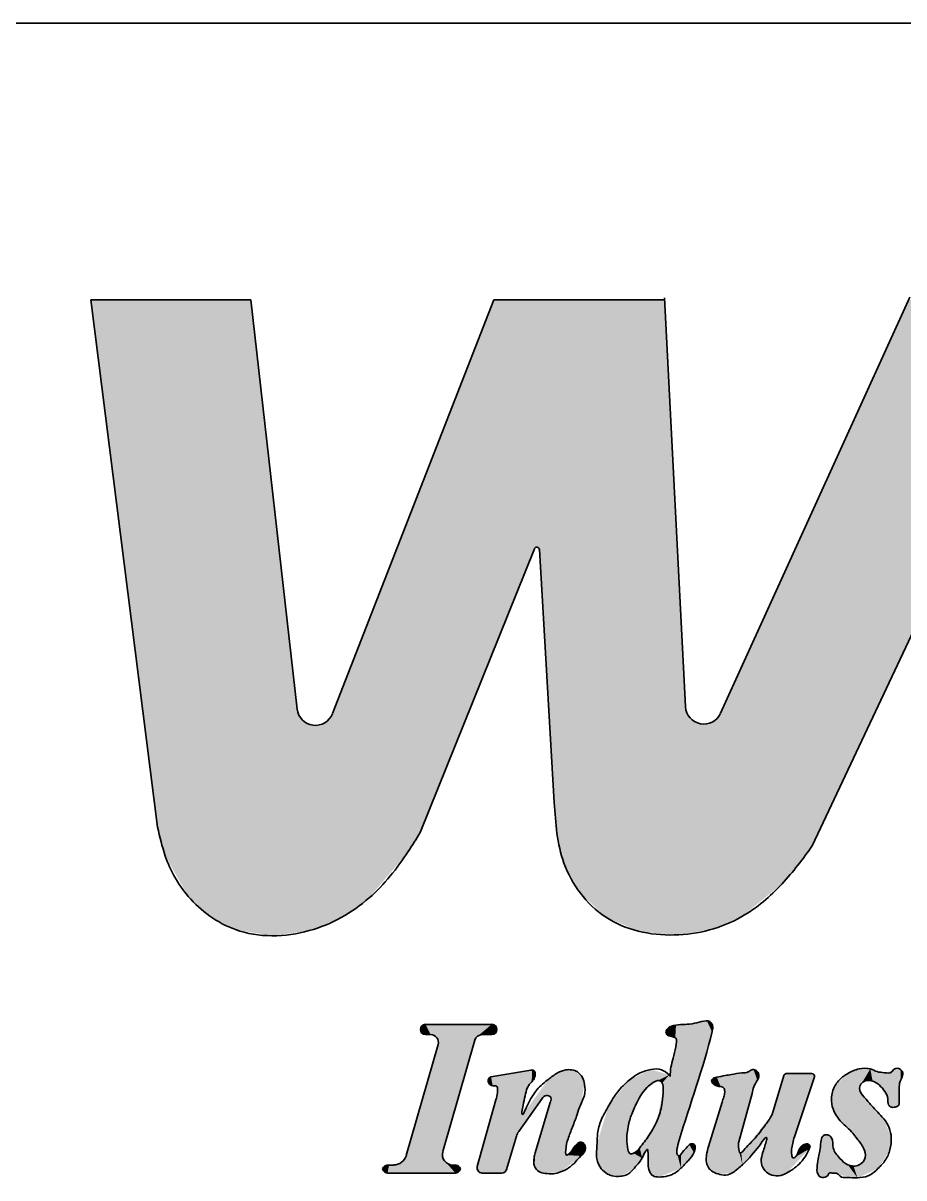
# Model space of a CAD drawing. Extents: x 23 to 587, y 4 to 413.
# Drawn here: x 466.72 to 474.89, y 39.53 to 50.24 of the extents above; entities that cross this region are included whole.
import ezdxf

# ---------------------------------------------------------------- set-up
doc = ezdxf.new("R2010")
doc.units = 0
doc.layers.get('0').update_dxf_attribs({"lineweight": 13})
doc.layers.add('6', color=7, linetype='Continuous', lineweight=13)

# ---------------------------------------------------------------- blocks, each defined once
blk = doc.blocks.new('BLOCK627')
at = {"color": 7, "lineweight": 5}
for points in [[(468.835, 47.671), (467.971, 42.786), (467.352, 47.671)], [(468.835, 47.671), (468.255, 42.144), (467.971, 42.786), (468.042, 42.516)], [(468.835, 47.671), (468.692, 41.835), (468.255, 42.144), (468.454, 41.961)], [(468.835, 47.671), (469.265, 43.879), (468.692, 41.835), (469.031, 41.778)], [(471.086, 47.671), (469.932, 42.129), (469.592, 43.837), (469.672, 41.946)], [(471.086, 47.671), (470.404, 42.734), (469.932, 42.129), (470.294, 42.56)], [(471.086, 47.671), (471.465, 45.368), (470.404, 42.734), (471.463, 45.364)], [(472.669, 47.671), (471.467, 45.371), (471.086, 47.671), (471.465, 45.368)], [(472.669, 47.671), (471.474, 45.376), (471.467, 45.371), (471.47, 45.374)], [(472.669, 47.671), (471.481, 45.379), (471.474, 45.376), (471.477, 45.378)], [(472.669, 47.671), (471.489, 45.379), (471.481, 45.379), (471.485, 45.38)], [(472.669, 47.671), (471.497, 45.377), (471.489, 45.379), (471.493, 45.378)], [(472.669, 47.671), (471.503, 45.372), (471.497, 45.377), (471.5, 45.374)], [(472.669, 47.671), (471.508, 45.365), (471.503, 45.372), (471.506, 45.368)], [(472.669, 47.671), (471.51, 45.357), (471.508, 45.365), (471.509, 45.361)], [(472.669, 47.671), (471.688, 42.634), (471.51, 45.357), (471.648, 43.012)], [(472.669, 47.671), (471.89, 42.172), (471.688, 42.634), (471.738, 42.451)], [(472.669, 47.671), (472.425, 41.821), (471.89, 42.172), (472.121, 41.953)], [(472.669, 47.671), (472.864, 43.902), (472.425, 41.821), (472.759, 41.785)], [(474.932, 47.671), (473.76, 42.261), (473.188, 43.84), (473.386, 41.956)], [(474.932, 47.671), (476.421, 47.671), (473.76, 42.261), (474.039, 42.612)], [(473.085, 41.832), (472.759, 41.785), (472.868, 43.874), (472.864, 43.902)], [(469.376, 41.825), (469.031, 41.778), (469.27, 43.852), (469.265, 43.879)], [(469.376, 41.825), (469.27, 43.852), (469.294, 43.801), (469.28, 43.825)], [(469.376, 41.825), (469.294, 43.801), (469.334, 43.761), (469.312, 43.779)], [(469.672, 41.946), (469.52, 43.752), (469.563, 43.788), (469.543, 43.769)], [(469.672, 41.946), (469.563, 43.788), (469.592, 43.837), (469.579, 43.811)], [(473.085, 41.832), (472.868, 43.874), (472.889, 43.822), (472.877, 43.847)], [(473.085, 41.832), (472.889, 43.822), (472.926, 43.779), (472.906, 43.799)], [(473.085, 41.832), (472.926, 43.779), (472.975, 43.751), (472.949, 43.763)], [(473.386, 41.956), (473.112, 43.76), (473.157, 43.793), (473.136, 43.775)], [(473.386, 41.956), (473.157, 43.793), (473.188, 43.84), (473.175, 43.815)], [(469.376, 41.825), (469.334, 43.761), (469.384, 43.736), (469.358, 43.746)], [(469.672, 41.946), (469.376, 41.825), (469.412, 43.73), (469.384, 43.736)], [(469.672, 41.946), (469.412, 43.73), (469.468, 43.732), (469.44, 43.729)], [(469.672, 41.946), (469.468, 43.732), (469.52, 43.752), (469.495, 43.74)], [(473.085, 41.832), (472.975, 43.751), (473.03, 43.741), (473.002, 43.744)], [(473.085, 41.832), (473.03, 43.741), (473.086, 43.749), (473.058, 43.742)], [(473.386, 41.956), (473.085, 41.832), (473.112, 43.76), (473.086, 43.749)]]:
    blk.add_solid(points, dxfattribs=at)
blk = doc.blocks.new('BLOCK635')
at = {"color": 7, "lineweight": 5}
for points in [[(472.696, 40.915), (472.684, 40.897), (472.697, 40.858), (472.684, 40.876)], [(472.696, 40.915), (472.697, 40.858), (472.72, 40.933)], [(472.697, 40.858), (472.714, 40.849), (472.72, 40.933), (472.753, 40.839)], [(472.72, 40.933), (472.753, 40.839), (472.776, 40.95), (472.769, 40.832)], [(472.776, 40.95), (472.769, 40.832), (472.782, 40.813)], [(472.949, 40.967), (472.776, 40.95), (472.782, 40.802), (472.782, 40.813)], [(472.949, 40.967), (472.782, 40.802), (472.806, 39.883), (472.785, 39.796)], [(472.949, 40.967), (472.806, 39.883), (473.025, 40.986), (472.964, 40.382)], [(473.11, 40.889), (473.061, 40.99), (472.964, 40.382), (473.025, 40.986)], [(473.11, 40.889), (473.101, 40.972), (473.061, 40.99), (473.09, 40.982)], [(473.11, 40.889), (473.112, 40.897), (473.101, 40.972), (473.115, 40.941)], [(472.784, 39.763), (472.785, 39.796), (472.779, 40.776), (472.782, 40.802)], [(472.784, 39.763), (472.779, 40.776), (472.723, 40.492), (472.733, 40.577)], [(472.341, 40.439), (472.365, 40.124), (472.543, 40.539), (472.451, 40.299)], [(472.543, 40.539), (472.451, 40.299), (472.59, 40.431)], [(472.713, 40.488), (472.543, 40.539), (472.604, 40.435), (472.59, 40.431)], [(472.713, 40.488), (472.604, 40.435), (472.648, 40.413), (472.625, 40.433)], [(472.713, 40.488), (472.648, 40.413), (472.658, 40.35), (472.656, 40.393)], [(472.713, 40.488), (472.658, 40.35), (472.719, 40.477), (472.784, 39.763)], [(472.784, 39.763), (472.72, 40.476), (472.719, 40.477)], [(472.784, 39.763), (472.722, 40.477), (472.72, 40.476), (472.722, 40.476)], [(472.784, 39.763), (472.723, 40.492), (472.722, 40.477), (472.723, 40.478)], [(472.152, 40.204), (472.142, 39.57), (472.341, 40.439), (472.262, 39.549)], [(472.262, 39.549), (472.32, 39.894), (472.341, 40.439), (472.365, 40.124)], [(472.599, 40.061), (472.62, 39.542), (472.658, 40.35), (472.784, 39.763)], [(472.152, 40.204), (472.044, 39.853), (472.142, 39.57), (472.083, 39.619)], [(472.599, 40.061), (472.44, 39.813), (472.492, 39.778), (472.462, 39.717)], [(472.599, 40.061), (472.492, 39.778), (472.505, 39.795), (472.501, 39.79)], [(472.599, 40.061), (472.505, 39.795), (472.509, 39.797), (472.507, 39.796)], [(472.599, 40.061), (472.509, 39.797), (472.511, 39.795), (472.51, 39.796)], [(472.599, 40.061), (472.511, 39.795), (472.516, 39.781), (472.513, 39.793)], [(472.599, 40.061), (472.516, 39.781), (472.537, 39.582), (472.518, 39.641)], [(472.537, 39.582), (472.579, 39.547), (472.599, 40.061), (472.62, 39.542)], [(472.083, 39.619), (472.044, 39.853), (472.043, 39.71)], [(472.378, 39.612), (472.331, 39.796), (472.262, 39.549), (472.32, 39.894)], [(472.9, 39.842), (472.879, 39.82), (472.889, 39.694), (472.837, 39.772)], [(472.943, 39.765), (472.9, 39.842), (472.889, 39.694)], [(472.943, 39.765), (472.933, 39.85), (472.9, 39.842), (472.913, 39.849)], [(472.943, 39.765), (472.954, 39.816), (472.933, 39.85), (472.949, 39.838)], [(472.342, 39.766), (472.337, 39.775), (472.378, 39.612), (472.331, 39.796)], [(472.342, 39.766), (472.378, 39.612), (472.348, 39.76)], [(472.378, 39.612), (472.361, 39.756), (472.348, 39.76)], [(472.462, 39.717), (472.383, 39.763), (472.378, 39.612), (472.361, 39.756)], [(472.44, 39.813), (472.405, 39.776), (472.462, 39.717), (472.383, 39.763)], [(472.822, 39.623), (472.79, 39.748), (472.62, 39.542), (472.784, 39.763)], [(472.822, 39.623), (472.8, 39.739), (472.79, 39.748), (472.797, 39.741)], [(472.822, 39.623), (472.813, 39.741), (472.8, 39.739), (472.808, 39.738)], [(472.822, 39.623), (472.821, 39.75), (472.813, 39.741)], [(472.889, 39.694), (472.837, 39.772), (472.822, 39.623), (472.821, 39.75)]]:
    blk.add_solid(points, dxfattribs=at)
blk = doc.blocks.new('BLOCK636')
at = {"color": 7, "lineweight": 5}
for points in [[(471.035, 40.438), (471.039, 40.454), (471.04, 40.412), (471.048, 40.464)], [(471.04, 40.412), (471.048, 40.464), (471.054, 40.395), (471.061, 40.47)], [(471.054, 40.395), (471.061, 40.47), (471.061, 40.391), (471.077, 40.388)], [(471.413, 40.53), (471.077, 40.388), (471.061, 40.47)], [(471.413, 40.53), (471.104, 40.387), (471.077, 40.388), (471.095, 40.388)], [(471.413, 40.53), (471.119, 40.375), (471.104, 40.387), (471.112, 40.384)], [(471.413, 40.53), (471.16, 39.578), (471.119, 40.375), (471.12, 40.356)], [(471.413, 40.53), (471.168, 39.579), (471.16, 39.578), (471.164, 39.578)], [(471.413, 40.53), (471.175, 39.581), (471.168, 39.579), (471.171, 39.58)], [(471.413, 40.53), (471.182, 39.584), (471.175, 39.581), (471.179, 39.582)], [(471.413, 40.53), (471.189, 39.588), (471.182, 39.584), (471.186, 39.586)], [(471.413, 40.53), (471.195, 39.593), (471.189, 39.588), (471.192, 39.59)], [(471.413, 40.53), (471.2, 39.599), (471.195, 39.593), (471.197, 39.596)], [(471.413, 40.53), (471.204, 39.606), (471.2, 39.599), (471.202, 39.602)], [(471.413, 40.53), (471.206, 39.613), (471.204, 39.606), (471.205, 39.609)], [(471.413, 40.53), (471.298, 39.924), (471.206, 39.613), (471.297, 39.921)], [(471.413, 40.53), (471.3, 39.93), (471.298, 39.924), (471.299, 39.927)], [(471.413, 40.53), (471.302, 39.935), (471.3, 39.93), (471.301, 39.933)], [(471.413, 40.53), (471.304, 39.941), (471.302, 39.935), (471.303, 39.938)], [(471.413, 40.53), (471.307, 39.946), (471.304, 39.941), (471.306, 39.944)], [(471.413, 40.53), (471.31, 39.952), (471.307, 39.946), (471.308, 39.949)], [(471.413, 40.53), (471.313, 39.957), (471.31, 39.952), (471.311, 39.954)], [(471.413, 40.53), (471.347, 40.145), (471.313, 39.957), (471.314, 39.959)], [(471.413, 40.53), (471.398, 40.366), (471.347, 40.145), (471.359, 40.209)], [(471.413, 40.53), (471.441, 40.533), (471.398, 40.366), (471.439, 40.425)], [(471.465, 40.463), (471.439, 40.425), (471.452, 40.532), (471.441, 40.533)], [(471.465, 40.463), (471.452, 40.532), (471.467, 40.518), (471.462, 40.525)], [(471.465, 40.463), (471.467, 40.518), (471.471, 40.5)], [(471.679, 40.507), (471.611, 40.287), (471.596, 40.45), (471.602, 40.294)], [(471.679, 40.507), (471.618, 40.262), (471.611, 40.287), (471.618, 40.273)], [(471.679, 40.507), (471.754, 40.534), (471.618, 40.262), (471.705, 39.589)], [(471.705, 39.589), (471.754, 40.534), (471.755, 39.75), (471.753, 39.761)], [(471.753, 39.789), (471.754, 40.534), (471.816, 40.005), (471.829, 40.531)], [(471.753, 39.761), (471.754, 40.534), (471.753, 39.789)], [(471.816, 40.005), (471.829, 40.531), (471.89, 40.208), (471.909, 40.464)], [(471.89, 40.208), (471.909, 40.464), (471.928, 40.402)], [(471.106, 40.257), (471.12, 40.356), (470.98, 39.578), (471.16, 39.578)], [(471.596, 40.45), (471.559, 40.292), (471.364, 40.135), (471.534, 40.27)], [(471.596, 40.45), (471.602, 40.294), (471.559, 40.292), (471.575, 40.297)], [(471.106, 40.257), (470.935, 39.607), (470.933, 39.64), (470.933, 39.612)], [(471.106, 40.257), (470.941, 39.597), (470.935, 39.607), (470.938, 39.602)], [(471.106, 40.257), (470.949, 39.589), (470.941, 39.597), (470.945, 39.593)], [(471.106, 40.257), (470.958, 39.583), (470.949, 39.589), (470.953, 39.586)], [(471.106, 40.257), (470.969, 39.58), (470.958, 39.583), (470.963, 39.581)], [(471.106, 40.257), (470.98, 39.578), (470.969, 39.58), (470.974, 39.579)], [(471.318, 39.964), (471.357, 40.122), (471.534, 40.27), (471.36, 40.126)], [(471.534, 40.27), (471.36, 40.126), (471.364, 40.135)], [(471.606, 40.224), (471.618, 40.262), (471.563, 39.576), (471.705, 39.589)], [(471.314, 39.959), (471.347, 40.145), (471.316, 39.962)], [(471.318, 39.964), (471.316, 39.962), (471.345, 40.135), (471.347, 40.145)], [(471.606, 40.224), (471.563, 39.576), (471.471, 39.765), (471.504, 39.595)], [(471.318, 39.964), (471.345, 40.135), (471.35, 40.123), (471.346, 40.13)], [(471.318, 39.964), (471.35, 40.123), (471.352, 40.121)], [(471.352, 40.121), (471.355, 40.121), (471.318, 39.964), (471.357, 40.122)], [(471.895, 39.737), (471.811, 39.785), (471.854, 39.845)], [(471.854, 39.845), (471.881, 39.862), (471.895, 39.737), (471.909, 39.861)], [(471.895, 39.737), (471.909, 39.861), (471.925, 39.77), (471.929, 39.842)], [(471.925, 39.77), (471.929, 39.842), (471.935, 39.79), (471.938, 39.816)], [(471.465, 39.643), (471.458, 39.668), (471.471, 39.765), (471.46, 39.72)], [(471.465, 39.643), (471.471, 39.765), (471.504, 39.595)], [(471.705, 39.589), (471.755, 39.75), (471.76, 39.744), (471.758, 39.745)], [(471.895, 39.737), (471.705, 39.589), (471.768, 39.745), (471.763, 39.743)], [(471.705, 39.589), (471.76, 39.744), (471.763, 39.743)], [(471.895, 39.737), (471.768, 39.745), (471.811, 39.785), (471.778, 39.751)], [(470.932, 39.618), (470.931, 39.623), (470.933, 39.64), (470.932, 39.634)], [(470.932, 39.634), (470.931, 39.623), (470.931, 39.629)], [(470.932, 39.618), (470.933, 39.64), (470.933, 39.612)]]:
    blk.add_solid(points, dxfattribs=at)
blk = doc.blocks.new('BLOCK637')
at = {"color": 7, "lineweight": 5}
for points in [[(470.407, 40.91), (470.408, 40.9), (470.408, 40.919), (470.41, 40.891)], [(470.408, 40.919), (470.41, 40.891), (470.41, 40.928), (470.415, 40.883)], [(470.41, 40.928), (470.415, 40.883), (470.415, 40.936), (470.421, 40.876)], [(470.415, 40.936), (470.421, 40.876), (470.421, 40.943), (470.428, 40.87)], [(470.421, 40.943), (470.428, 40.87), (470.428, 40.949), (470.436, 40.866)], [(470.428, 40.949), (470.436, 40.866), (470.436, 40.954), (470.445, 40.863)], [(470.436, 40.954), (470.445, 40.863), (470.445, 40.956), (470.454, 40.862)], [(470.445, 40.956), (470.454, 40.862), (470.454, 40.957), (470.501, 40.862)], [(471.068, 40.957), (470.454, 40.957), (470.509, 40.861), (470.501, 40.862)], [(471.068, 40.957), (470.509, 40.861), (470.526, 40.858), (470.518, 40.86)], [(471.068, 40.957), (470.526, 40.858), (470.541, 40.85), (470.534, 40.854)], [(471.068, 40.957), (470.541, 40.85), (470.554, 40.839), (470.548, 40.845)], [(471.068, 40.957), (470.554, 40.839), (470.564, 40.826), (470.559, 40.833)], [(471.068, 40.957), (470.564, 40.826), (470.571, 40.811), (470.568, 40.819)], [(471.068, 40.957), (470.571, 40.811), (470.574, 40.794), (470.573, 40.802)], [(471.068, 40.957), (470.574, 40.794), (470.932, 40.844), (470.574, 40.786)], [(471.068, 40.957), (470.932, 40.844), (470.941, 40.851), (470.937, 40.847)], [(471.068, 40.957), (470.941, 40.851), (470.952, 40.856), (470.947, 40.854)], [(471.068, 40.957), (470.952, 40.856), (470.963, 40.86), (470.957, 40.858)], [(471.068, 40.957), (470.963, 40.86), (470.975, 40.862), (470.969, 40.861)], [(471.068, 40.957), (470.975, 40.862), (470.98, 40.862)], [(470.98, 40.862), (471.068, 40.862), (471.068, 40.957), (471.078, 40.863)], [(471.068, 40.957), (471.078, 40.863), (471.078, 40.956), (471.087, 40.866)], [(471.078, 40.956), (471.087, 40.866), (471.087, 40.954), (471.095, 40.87)], [(471.087, 40.954), (471.095, 40.87), (471.095, 40.949), (471.102, 40.876)], [(471.095, 40.949), (471.102, 40.876), (471.102, 40.943), (471.108, 40.883)], [(471.102, 40.943), (471.108, 40.883), (471.108, 40.936), (471.112, 40.891)], [(471.108, 40.936), (471.112, 40.891), (471.112, 40.928), (471.115, 40.9)], [(471.112, 40.928), (471.115, 40.9), (471.115, 40.919), (471.116, 40.91)], [(470.574, 40.786), (470.573, 40.777), (470.611, 39.755), (470.611, 39.744)], [(470.574, 40.786), (470.924, 40.835), (470.932, 40.844), (470.928, 40.84)], [(470.574, 40.786), (470.917, 40.825), (470.924, 40.835), (470.92, 40.83)], [(470.574, 40.786), (470.912, 40.815), (470.917, 40.825), (470.915, 40.82)], [(470.574, 40.786), (470.615, 39.777), (470.912, 40.815), (470.91, 40.809)], [(470.574, 40.786), (470.611, 39.755), (470.615, 39.777), (470.612, 39.766)], [(470.276, 39.741), (470.611, 39.744), (470.571, 40.769), (470.573, 40.777)], [(470.732, 39.578), (470.265, 39.714), (470.254, 39.698), (470.26, 39.706)], [(470.732, 39.578), (470.273, 39.732), (470.265, 39.714), (470.27, 39.723)], [(470.732, 39.578), (470.638, 39.683), (470.273, 39.732), (470.276, 39.741)], [(470.615, 39.722), (470.613, 39.733), (470.276, 39.741), (470.611, 39.744)], [(470.276, 39.741), (470.638, 39.683), (470.624, 39.701), (470.63, 39.692)], [(470.276, 39.741), (470.624, 39.701), (470.615, 39.722), (470.619, 39.711)], [(470.059, 39.607), (470.058, 39.624), (470.057, 39.612)], [(470.058, 39.624), (470.059, 39.607), (470.062, 39.631), (470.066, 39.598)], [(470.062, 39.631), (470.066, 39.598), (470.074, 39.641), (470.102, 39.578)], [(470.074, 39.641), (470.102, 39.578), (470.116, 39.653)], [(470.732, 39.578), (470.116, 39.653), (470.102, 39.578)], [(470.732, 39.578), (470.17, 39.654), (470.116, 39.653), (470.16, 39.653)], [(470.732, 39.578), (470.189, 39.657), (470.17, 39.654), (470.179, 39.655)], [(470.732, 39.578), (470.207, 39.663), (470.189, 39.657), (470.198, 39.66)], [(470.732, 39.578), (470.225, 39.672), (470.207, 39.663), (470.216, 39.667)], [(470.732, 39.578), (470.24, 39.684), (470.225, 39.672), (470.233, 39.678)], [(470.732, 39.578), (470.254, 39.698), (470.24, 39.684), (470.247, 39.691)], [(470.732, 39.578), (470.655, 39.669), (470.638, 39.683), (470.646, 39.676)], [(470.732, 39.578), (470.675, 39.659), (470.655, 39.669), (470.665, 39.664)], [(470.732, 39.578), (470.697, 39.654), (470.675, 39.659), (470.686, 39.656)], [(470.732, 39.578), (470.708, 39.653), (470.697, 39.654)], [(470.768, 39.598), (470.76, 39.641), (470.732, 39.578), (470.708, 39.653)], [(470.774, 39.607), (470.772, 39.631), (470.768, 39.598), (470.76, 39.641)], [(470.776, 39.612), (470.776, 39.624), (470.774, 39.607), (470.772, 39.631)]]:
    blk.add_solid(points, dxfattribs=at)
blk = doc.blocks.new('BLOCK638')
at = {"color": 7, "lineweight": 5}
for points in [[(473.154, 40.466), (473.132, 40.461), (473.19, 40.38), (473.122, 40.456)], [(473.385, 40.506), (473.154, 40.466), (473.205, 40.378), (473.19, 40.38)], [(473.385, 40.506), (473.205, 40.378), (473.221, 40.361), (473.215, 40.372)], [(473.385, 40.506), (473.221, 40.361), (473.29, 39.578), (473.228, 40.328)], [(473.29, 39.578), (473.357, 39.869), (473.385, 40.506), (473.482, 40.316)], [(473.385, 40.506), (473.482, 40.316), (473.427, 40.51), (473.467, 40.53)], [(473.495, 40.538), (473.467, 40.53), (473.53, 40.437), (473.482, 40.316)], [(473.495, 40.538), (473.53, 40.437), (473.512, 40.534)], [(473.537, 40.51), (473.512, 40.534), (473.543, 40.469), (473.53, 40.437)], [(473.537, 40.51), (473.543, 40.469), (473.544, 40.49)], [(473.666, 40.121), (473.727, 39.553), (473.775, 40.483)], [(473.8, 39.578), (473.776, 40.485), (473.727, 39.553), (473.775, 40.483)], [(473.8, 39.578), (473.778, 40.489), (473.776, 40.485), (473.777, 40.487)], [(473.8, 39.578), (473.78, 40.492), (473.778, 40.489), (473.779, 40.49)], [(473.8, 39.578), (473.782, 40.495), (473.78, 40.492), (473.781, 40.493)], [(473.8, 39.578), (473.786, 40.497), (473.782, 40.495), (473.784, 40.496)], [(473.8, 39.578), (473.789, 40.499), (473.786, 40.497), (473.787, 40.498)], [(473.8, 39.578), (473.793, 40.5), (473.789, 40.499), (473.791, 40.499)], [(473.8, 39.578), (473.797, 40.501), (473.793, 40.5), (473.795, 40.5)], [(473.8, 39.578), (473.873, 39.915), (473.797, 40.501), (473.798, 40.501)], [(473.798, 40.501), (473.873, 39.915), (474.036, 40.501)], [(474.059, 40.469), (474.036, 40.501), (473.873, 39.915)], [(474.059, 40.469), (474.042, 40.5), (474.036, 40.501), (474.039, 40.501)], [(474.059, 40.469), (474.047, 40.498), (474.042, 40.5), (474.044, 40.499)], [(474.059, 40.469), (474.052, 40.495), (474.047, 40.498), (474.049, 40.497)], [(474.059, 40.469), (474.056, 40.491), (474.052, 40.495), (474.054, 40.493)], [(474.059, 40.469), (474.058, 40.486), (474.056, 40.491), (474.057, 40.488)], [(474.058, 40.486), (474.059, 40.469), (474.059, 40.483), (474.06, 40.471)], [(474.059, 40.483), (474.06, 40.471), (474.06, 40.48), (474.06, 40.474)], [(474.06, 40.48), (474.06, 40.474), (474.06, 40.477)], [(473.19, 40.38), (473.122, 40.456), (473.121, 40.407), (473.109, 40.441)], [(473.121, 40.407), (473.109, 40.441), (473.109, 40.423)], [(473.204, 40.236), (473.29, 39.578), (473.219, 40.284), (473.228, 40.328)], [(473.076, 39.824), (473.104, 39.6), (473.204, 40.236)], [(473.104, 39.6), (473.166, 39.57), (473.204, 40.236), (473.29, 39.578)], [(473.666, 40.121), (473.402, 39.789), (473.603, 39.904), (473.59, 39.889)], [(473.666, 40.121), (473.603, 39.904), (473.612, 39.91), (473.609, 39.909)], [(473.666, 40.121), (473.612, 39.91), (473.616, 39.908), (473.614, 39.91)], [(473.666, 40.121), (473.616, 39.908), (473.618, 39.897), (473.618, 39.903)], [(473.666, 40.121), (473.618, 39.897), (473.727, 39.553), (473.643, 39.569)], [(473.076, 39.824), (473.06, 39.748), (473.104, 39.6), (473.06, 39.67)], [(473.392, 39.656), (473.359, 39.787), (473.29, 39.578), (473.357, 39.869)], [(473.392, 39.656), (473.59, 39.889), (473.381, 39.767), (473.402, 39.789)], [(473.615, 39.884), (473.582, 39.773), (473.643, 39.569), (473.59, 39.614)], [(473.615, 39.884), (473.643, 39.569), (473.618, 39.897)], [(473.8, 39.578), (473.851, 39.731), (473.873, 39.915), (473.849, 39.747)], [(474.011, 39.803), (473.972, 39.845), (473.913, 39.782), (473.947, 39.834)], [(474.011, 39.803), (474.002, 39.846), (473.972, 39.845), (473.992, 39.848)], [(474.011, 39.803), (474.018, 39.821), (474.002, 39.846), (474.014, 39.837)], [(473.366, 39.767), (473.363, 39.773), (473.392, 39.656), (473.359, 39.787)], [(473.392, 39.656), (473.372, 39.764), (473.366, 39.767), (473.368, 39.765)], [(473.392, 39.656), (473.381, 39.767), (473.372, 39.764), (473.375, 39.764)], [(473.59, 39.614), (473.582, 39.773), (473.565, 39.688)], [(473.8, 39.578), (474.011, 39.803), (473.867, 39.718), (473.88, 39.726)], [(473.8, 39.578), (473.858, 39.719), (473.851, 39.731), (473.854, 39.724)], [(473.8, 39.578), (473.867, 39.718), (473.858, 39.719), (473.86, 39.718)], [(474.011, 39.803), (473.913, 39.782), (473.88, 39.726), (473.898, 39.75)]]:
    blk.add_solid(points, dxfattribs=at)
blk = doc.blocks.new('BLOCK639')
at = {"color": 7, "lineweight": 5}
for points in [[(474.249, 40.388), (474.31, 40.05), (474.364, 40.499), (474.454, 39.897)], [(474.364, 40.499), (474.454, 39.897), (474.474, 40.544)], [(474.483, 40.391), (474.474, 40.544), (474.477, 40.365), (474.454, 39.897)], [(474.499, 40.414), (474.577, 40.544), (474.483, 40.391), (474.474, 40.544)], [(474.499, 40.414), (474.543, 40.436), (474.577, 40.544), (474.599, 40.43)], [(474.577, 40.544), (474.599, 40.43), (474.641, 40.519), (474.662, 40.392)], [(474.641, 40.519), (474.662, 40.392), (474.708, 40.509), (474.712, 40.333)], [(474.785, 40.528), (474.708, 40.509), (474.734, 40.291), (474.712, 40.333)], [(474.785, 40.528), (474.734, 40.291), (474.741, 40.228), (474.739, 40.269)], [(474.785, 40.528), (474.741, 40.228), (474.769, 40.191), (474.747, 40.21)], [(474.785, 40.528), (474.769, 40.191), (474.807, 40.191), (474.781, 40.188)], [(474.785, 40.528), (474.807, 40.191), (474.804, 40.547)], [(474.804, 40.547), (474.807, 40.191), (474.821, 40.551), (474.826, 40.197)], [(474.821, 40.551), (474.826, 40.197), (474.84, 40.548), (474.834, 40.202)], [(474.84, 40.548), (474.834, 40.202), (474.842, 40.212)], [(474.842, 40.212), (474.845, 40.313), (474.84, 40.548), (474.847, 40.401)], [(474.84, 40.548), (474.847, 40.401), (474.857, 40.54), (474.86, 40.443)], [(474.857, 40.54), (474.86, 40.443), (474.874, 40.519), (474.876, 40.476)], [(474.874, 40.519), (474.876, 40.476), (474.879, 40.494)], [(474.216, 40.27), (474.233, 40.173), (474.249, 40.388), (474.31, 40.05)], [(474.477, 40.365), (474.454, 39.897), (474.515, 39.808)], [(474.515, 39.808), (474.483, 40.336), (474.477, 40.365)], [(474.515, 39.808), (474.532, 39.752), (474.483, 40.336), (474.521, 40.283)], [(474.702, 40.082), (474.521, 40.283), (474.649, 39.62), (474.532, 39.752)], [(474.845, 40.313), (474.842, 40.212), (474.846, 40.236), (474.845, 40.225)], [(474.702, 40.082), (474.649, 39.62), (474.771, 39.906), (474.759, 39.795)], [(474.17, 39.546), (474.156, 39.932), (474.135, 39.537), (474.136, 39.921)], [(474.17, 39.546), (474.183, 39.555), (474.156, 39.932), (474.18, 39.932)], [(474.202, 39.923), (474.18, 39.932), (474.19, 39.572), (474.183, 39.555)], [(474.085, 39.649), (474.084, 39.592), (474.119, 39.866), (474.093, 39.566)], [(474.093, 39.566), (474.108, 39.547), (474.119, 39.866), (474.135, 39.537)], [(474.119, 39.866), (474.135, 39.537), (474.126, 39.905), (474.136, 39.921)], [(474.202, 39.923), (474.19, 39.572), (474.194, 39.578), (474.192, 39.576)], [(474.194, 39.578), (474.2, 39.58), (474.202, 39.923), (474.207, 39.58)], [(474.202, 39.923), (474.207, 39.58), (474.217, 39.906), (474.223, 39.578)], [(474.217, 39.906), (474.223, 39.578), (474.228, 39.876)], [(474.234, 39.812), (474.228, 39.876), (474.258, 39.577), (474.223, 39.578)], [(474.234, 39.812), (474.258, 39.577), (474.247, 39.776)], [(474.295, 39.715), (474.247, 39.776), (474.285, 39.561), (474.258, 39.577)], [(474.295, 39.715), (474.285, 39.561), (474.369, 39.655), (474.458, 39.535)], [(474.532, 39.752), (474.51, 39.683), (474.649, 39.62), (474.475, 39.654)], [(474.458, 39.535), (474.422, 39.643), (474.369, 39.655)], [(474.649, 39.62), (474.475, 39.654), (474.458, 39.535), (474.422, 39.643)]]:
    blk.add_solid(points, dxfattribs=at)

msp = doc.modelspace()

# ---------------------------------------------------------------- linework, layer by layer
at = {"color": 7, "lineweight": 35}
msp.add_line((579.728, 50.238), (400.762, 50.238), dxfattribs=at)
at = {"layer": '6', "color": 7, "lineweight": 35, "ltscale": 0.123114}
msp.add_line((467.352, 47.671), (467.971, 42.786), dxfattribs=at)
at = {"layer": '6', "color": 7, "lineweight": 35, "ltscale": 0.037067}
msp.add_line((467.352, 47.671), (468.835, 47.671), dxfattribs=at)
at = {"layer": '6', "color": 7, "lineweight": 35, "ltscale": 0.095413}
msp.add_line((468.835, 47.671), (469.265, 43.879), dxfattribs=at)
at = {"layer": '6', "color": 7, "lineweight": 35, "ltscale": 0.102888}
msp.add_line((471.086, 47.671), (469.592, 43.837), dxfattribs=at)
at = {"layer": '6', "color": 7, "lineweight": 35, "ltscale": 0.039584}
msp.add_line((471.086, 47.671), (472.669, 47.671), dxfattribs=at)
at = {"layer": '6', "color": 7, "lineweight": 35, "ltscale": 0.094839}
msp.add_line((472.668, 47.69), (472.864, 43.902), dxfattribs=at)
at = {"layer": '6', "color": 7, "lineweight": 35, "ltscale": 0.105922}
msp.add_line((474.944, 47.696), (473.188, 43.84), dxfattribs=at)
at = {"layer": '6', "color": 7, "lineweight": 35, "ltscale": 0.139818}
msp.add_line((476.421, 47.671), (474.039, 42.612), dxfattribs=at)
at = {"layer": '6', "color": 7, "lineweight": 35, "ltscale": 0.070886}
msp.add_line((471.463, 45.364), (470.404, 42.734), dxfattribs=at)
at = {"layer": '6', "color": 7, "lineweight": 35, "ltscale": 0.05871}
msp.add_line((471.51, 45.357), (471.648, 43.012), dxfattribs=at)
at = {"layer": '6', "color": 7, "lineweight": 35, "ltscale": 0.015355}
msp.add_line((470.454, 40.957), (471.068, 40.957), dxfattribs=at)
at = {"layer": '6', "color": 7, "lineweight": 35, "ltscale": 0.001171}
msp.add_line((470.454, 40.862), (470.501, 40.862), dxfattribs=at)
at = {"layer": '6', "color": 7, "lineweight": 35, "ltscale": 0.026841}
msp.add_line((470.91, 40.809), (470.615, 39.777), dxfattribs=at)
at = {"layer": '6', "color": 7, "lineweight": 35, "ltscale": 0.002201}
msp.add_line((470.98, 40.862), (471.068, 40.862), dxfattribs=at)
at = {"layer": '6', "color": 7, "lineweight": 35, "ltscale": 0.026732}
msp.add_line((470.571, 40.769), (470.276, 39.741), dxfattribs=at)
at = {"layer": '6', "color": 7, "lineweight": 35, "ltscale": 0.008929}
msp.add_line((471.061, 40.47), (471.413, 40.53), dxfattribs=at)
at = {"layer": '6', "color": 7, "lineweight": 35, "ltscale": 0.009453}
msp.add_line((473.775, 40.483), (473.666, 40.121), dxfattribs=at)
at = {"layer": '6', "color": 7, "lineweight": 35, "ltscale": 0.005938}
msp.add_line((473.798, 40.501), (474.036, 40.501), dxfattribs=at)
at = {"layer": '6', "color": 7, "lineweight": 35, "ltscale": 0.014604}
msp.add_line((474.059, 40.469), (473.873, 39.915), dxfattribs=at)
at = {"layer": '6', "color": 7, "lineweight": 35, "ltscale": 0.016024}
msp.add_line((471.106, 40.257), (470.933, 39.64), dxfattribs=at)
at = {"layer": '6', "color": 7, "lineweight": 35, "ltscale": 0.00937}
msp.add_line((471.318, 39.964), (471.534, 40.27), dxfattribs=at)
at = {"layer": '6', "color": 7, "lineweight": 35, "ltscale": 0.011605}
msp.add_line((473.482, 40.316), (473.357, 39.869), dxfattribs=at)
at = {"layer": '6', "color": 7, "lineweight": 35, "ltscale": 0.011941}
msp.add_line((471.471, 39.765), (471.606, 40.224), dxfattribs=at)
at = {"layer": '6', "color": 7, "lineweight": 35, "ltscale": 0.010785}
msp.add_line((473.204, 40.236), (473.076, 39.824), dxfattribs=at)
at = {"layer": '6', "color": 7, "lineweight": 35, "ltscale": 0.008027}
msp.add_line((471.297, 39.921), (471.206, 39.613), dxfattribs=at)
at = {"layer": '6', "color": 7, "lineweight": 35, "ltscale": 0.001103}
msp.add_line((470.116, 39.653), (470.16, 39.653), dxfattribs=at)
at = {"layer": '6', "color": 7, "lineweight": 35, "ltscale": 0.015756}
msp.add_line((470.102, 39.578), (470.732, 39.578), dxfattribs=at)
at = {"layer": '6', "color": 7, "lineweight": 35, "ltscale": 0.004503}
msp.add_line((470.98, 39.578), (471.16, 39.578), dxfattribs=at)
at = {"layer": '6', "color": 7, "lineweight": 35}
for centre, radius, start, end in [((471.485, 45.355), 0.0242, 3.3674, 158.064), ((473.034, 43.91), 0.17, 182.9655, 335.5248), ((469.433, 43.898), 0.17, 186.4676, 338.7133), ((470.454, 40.91), 0.0476, 90, 270), ((471.068, 40.91), 0.0476, 270, 450), ((470.501, 40.789), 0.0727, 344.0087, 450), ((470.98, 40.789), 0.0727, 90, 164.0087), ((473.798, 40.476), 0.0242, 90, 163.2607), ((474.036, 40.476), 0.0242, 341.4572, 450), ((471.436, 39.88), 0.145, 144.7032, 163.6198), ((470.16, 39.775), 0.121, 270, 344.0087), ((470.708, 39.75), 0.097, 164.0087, 270), ((470.98, 39.627), 0.0485, 164.3559, 270), ((471.16, 39.627), 0.0485, 270, 343.6198)]:
    msp.add_arc(centre, radius, start, end, dxfattribs=at)
for points, knots in [([(471.648, 43.012), (471.66, 42.821), (471.686, 42.419), (472.088, 41.878), (472.76, 41.731), (473.359, 41.891), (473.765, 42.242), (473.953, 42.489), (474.039, 42.612)], [0, 0, 0, 0, 2.343967, 4.936716, 7.657742, 10.337861, 12.328788, 14.175603, 14.175603, 14.175603, 14.175603]), ([(467.971, 42.786), (467.991, 42.695), (468.042, 42.464), (468.251, 42.095), (468.717, 41.754), (469.378, 41.768), (469.942, 42.084), (470.233, 42.458), (470.368, 42.675), (470.404, 42.734)], [0, 0, 0, 0, 1.14951, 2.920828, 5.124719, 7.944151, 10.558947, 12.878724, 13.727606, 13.727606, 13.727606, 13.727606]), ([(472.713, 40.488), (472.69, 40.507), (472.642, 40.549), (472.54, 40.543), (472.436, 40.51), (472.331, 40.436), (472.231, 40.334), (472.151, 40.204), (472.081, 40.079), (472.045, 39.958), (472.047, 39.837), (472.029, 39.723), (472.073, 39.621), (472.132, 39.572), (472.194, 39.545), (472.253, 39.547), (472.325, 39.557), (472.389, 39.624), (472.461, 39.7), (472.478, 39.759), (472.511, 39.806), (472.527, 39.728), (472.507, 39.669), (472.529, 39.588), (472.564, 39.545), (472.628, 39.539), (472.697, 39.548), (472.767, 39.576), (472.83, 39.627), (472.887, 39.691), (472.941, 39.752), (472.959, 39.808), (472.948, 39.851), (472.904, 39.853), (472.875, 39.812), (472.841, 39.785), (472.81, 39.727), (472.78, 39.757), (472.785, 39.812), (472.892, 40.184), (473.031, 40.551), (473.115, 40.909), (473.12, 40.937), (473.085, 41.015), (472.93, 40.947), (472.807, 40.962), (472.706, 40.935), (472.676, 40.887), (472.701, 40.845), (472.742, 40.845), (472.787, 40.826), (472.769, 40.716), (472.738, 40.606), (472.722, 40.528), (472.724, 40.468), (472.716, 40.482), (472.713, 40.488)], [0, 0, 0, 0, 0.349354, 0.757994, 1.187189, 1.69639, 2.3291, 2.944213, 3.572123, 4.09742, 4.480131, 5.071765, 5.483342, 5.798057, 5.992493, 6.308614, 6.51794, 6.867376, 7.419728, 7.702287, 7.807834, 7.873924, 8.451036, 8.706695, 8.85449, 9.107086, 9.438896, 9.729691, 10.024067, 10.426944, 10.795883, 11.010405, 11.144922, 11.266836, 11.449599, 11.71335, 11.917257, 11.973872, 12.174894, 12.544152, 16.879079, 16.910224, 17.092019, 17.232233, 17.860896, 18.57718, 18.934611, 19.069414, 19.19971, 19.442866, 19.5488, 19.759619, 20.601192, 20.953692, 21.02274, 21.08608, 21.08608, 21.08608, 21.08608]), ([(471.061, 40.47), (471.055, 40.467), (471.04, 40.462), (471.033, 40.437), (471.038, 40.413), (471.053, 40.392), (471.078, 40.386), (471.099, 40.39), (471.122, 40.381), (471.119, 40.353), (471.123, 40.313), (471.113, 40.279), (471.106, 40.257)], [0, 0, 0, 0, 0.086915, 0.180397, 0.290369, 0.382868, 0.484169, 0.595005, 0.647011, 0.752459, 0.887858, 1.16883, 1.16883, 1.16883, 1.16883]), ([(471.413, 40.53), (471.422, 40.531), (471.435, 40.533), (471.462, 40.533), (471.476, 40.498), (471.466, 40.46), (471.443, 40.426), (471.414, 40.4), (471.391, 40.355), (471.375, 40.291), (471.36, 40.216), (471.35, 40.161), (471.344, 40.132), (471.355, 40.115), (471.385, 40.18), (471.413, 40.24), (471.485, 40.363), (471.583, 40.441), (471.671, 40.507), (471.761, 40.544), (471.857, 40.533), (471.913, 40.468), (471.933, 40.39), (471.936, 40.298), (471.887, 40.211), (471.857, 40.11), (471.818, 40.009), (471.772, 39.893), (471.753, 39.828), (471.752, 39.733), (471.788, 39.759), (471.818, 39.789), (471.841, 39.841), (471.894, 39.874), (471.938, 39.842), (471.941, 39.781), (471.892, 39.736), (471.844, 39.679), (471.783, 39.625), (471.712, 39.588), (471.637, 39.568), (471.568, 39.573), (471.501, 39.588), (471.455, 39.645), (471.456, 39.711), (471.467, 39.75), (471.471, 39.765)], [0, 0, 0, 0, 0.113667, 0.160755, 0.316526, 0.469224, 0.659001, 0.803747, 0.95676, 1.264944, 1.626058, 1.894997, 1.955185, 2.003787, 2.07671, 2.575542, 3.102278, 3.711388, 4.12565, 4.458321, 4.909631, 5.198185, 5.466886, 5.895515, 6.299388, 6.677436, 7.186765, 7.665781, 8.118607, 8.311661, 8.379611, 8.573273, 8.878292, 9.070385, 9.235668, 9.451427, 9.725531, 10.023369, 10.379757, 10.728571, 11.00606, 11.322861, 11.576702, 11.836345, 12.153311, 12.345159, 12.345159, 12.345159, 12.345159]), ([(473.154, 40.466), (473.143, 40.464), (473.122, 40.461), (473.099, 40.431), (473.123, 40.402), (473.153, 40.384), (473.185, 40.379), (473.212, 40.38), (473.225, 40.356), (473.231, 40.324), (473.218, 40.282), (473.209, 40.252), (473.204, 40.236)], [0, 0, 0, 0, 0.13659, 0.255051, 0.374121, 0.540888, 0.684045, 0.772362, 0.848343, 0.986342, 1.173187, 1.377554, 1.377554, 1.377554, 1.377554]), ([(473.154, 40.466), (473.18, 40.472), (473.225, 40.481), (473.302, 40.494), (473.372, 40.508), (473.441, 40.507), (473.475, 40.54), (473.514, 40.537), (473.543, 40.511), (473.547, 40.47), (473.525, 40.427), (473.492, 40.381), (473.486, 40.338), (473.482, 40.316)], [0, 0, 0, 0, 0.328241, 0.569007, 0.968951, 1.220867, 1.378842, 1.517513, 1.65895, 1.830058, 1.975086, 2.249767, 2.514887, 2.514887, 2.514887, 2.514887]), ([(474.846, 40.236), (474.846, 40.261), (474.845, 40.33), (474.84, 40.422), (474.889, 40.491), (474.863, 40.551), (474.796, 40.556), (474.773, 40.498), (474.705, 40.511), (474.64, 40.513), (474.568, 40.555), (474.467, 40.549), (474.366, 40.505), (474.29, 40.448), (474.235, 40.37), (474.208, 40.278), (474.23, 40.155), (474.304, 40.044), (474.4, 39.972), (474.462, 39.885), (474.517, 39.82), (474.545, 39.721), (474.476, 39.636), (474.365, 39.643), (474.29, 39.718), (474.22, 39.8), (474.237, 39.896), (474.182, 39.94), (474.124, 39.925), (474.119, 39.855), (474.11, 39.793), (474.095, 39.721), (474.085, 39.649), (474.078, 39.578), (474.121, 39.531), (474.162, 39.54), (474.189, 39.557), (474.191, 39.585), (474.232, 39.573), (474.271, 39.584), (474.301, 39.534), (474.375, 39.539), (474.458, 39.531), (474.565, 39.546), (474.648, 39.616), (474.721, 39.696), (474.765, 39.795), (474.777, 39.9), (474.757, 40.001), (474.692, 40.103), (474.599, 40.187), (474.527, 40.278), (474.462, 40.35), (474.494, 40.417), (474.545, 40.441), (474.607, 40.433), (474.665, 40.394), (474.713, 40.337), (474.746, 40.274), (474.735, 40.216), (474.771, 40.185), (474.807, 40.189), (474.843, 40.201), (474.845, 40.224), (474.846, 40.232), (474.846, 40.236)], [0, 0, 0, 0, 0.319102, 0.860444, 1.082633, 1.293824, 1.543115, 1.694445, 1.965377, 2.245172, 2.526905, 2.953934, 3.442912, 3.877839, 4.107547, 4.61364, 5.018962, 5.616429, 6.214525, 6.485091, 6.930027, 7.283666, 7.650915, 8.084618, 8.479042, 8.949472, 9.34253, 9.532594, 9.721852, 9.955844, 10.2961, 10.533229, 10.863543, 11.208124, 11.356022, 11.571597, 11.666057, 11.728623, 11.855429, 12.060233, 12.204757, 12.470652, 12.87235, 13.280978, 13.751548, 14.181231, 14.615181, 15.07449, 15.462188, 15.867317, 16.553327, 16.98143, 17.365503, 17.587566, 17.791002, 18.021945, 18.323481, 18.644509, 18.932928, 19.178339, 19.296672, 19.454489, 19.624272, 19.681087, 19.723712, 19.723712, 19.723712, 19.723712]), ([(472.59, 40.431), (472.573, 40.422), (472.529, 40.397), (472.47, 40.335), (472.417, 40.239), (472.364, 40.132), (472.33, 40.013), (472.317, 39.898), (472.323, 39.819), (472.343, 39.749), (472.401, 39.766), (472.454, 39.829), (472.535, 39.935), (472.612, 40.075), (472.652, 40.222), (472.657, 40.33), (472.66, 40.406), (472.629, 40.434), (472.606, 40.437), (472.595, 40.433), (472.59, 40.431)], [0, 0, 0, 0, 0.24109, 0.623589, 1.035323, 1.603585, 2.083879, 2.576464, 2.979601, 3.161339, 3.2909, 3.603686, 4.190242, 4.93752, 5.564618, 6.04535, 6.307715, 6.434152, 6.522627, 6.58089, 6.58089, 6.58089, 6.58089]), ([(471.606, 40.224), (471.609, 40.229), (471.618, 40.249), (471.623, 40.291), (471.567, 40.303), (471.545, 40.284), (471.534, 40.27)], [14.3273133, 14.3273133, 14.3273133, 14.3273133, 14.3950503, 14.5904419, 14.7449798, 14.956238, 14.956238, 14.956238, 14.956238]), ([(473.357, 39.869), (473.356, 39.855), (473.355, 39.823), (473.362, 39.742), (473.415, 39.804), (473.463, 39.855), (473.537, 39.931), (473.597, 40.019), (473.646, 40.077), (473.663, 40.114), (473.666, 40.121)], [0, 0, 0, 0, 0.200279, 0.444303, 0.606846, 0.928846, 1.449221, 1.851252, 2.270081, 2.363641, 2.363641, 2.363641, 2.363641]), ([(473.076, 39.824), (473.07, 39.799), (473.054, 39.738), (473.054, 39.651), (473.108, 39.592), (473.166, 39.568), (473.237, 39.552), (473.319, 39.589), (473.42, 39.678), (473.527, 39.798), (473.573, 39.867), (473.612, 39.918), (473.62, 39.898), (473.606, 39.853), (473.586, 39.783), (473.556, 39.691), (473.583, 39.612), (473.645, 39.56), (473.726, 39.545), (473.823, 39.584), (473.904, 39.645), (473.976, 39.725), (474.001, 39.783), (474.024, 39.829), (474, 39.852), (473.972, 39.847), (473.945, 39.834), (473.922, 39.812), (473.913, 39.78), (473.899, 39.751), (473.886, 39.727), (473.854, 39.711), (473.846, 39.759), (473.847, 39.818), (473.863, 39.875), (473.873, 39.915)], [0, 0, 0, 0, 0.320042, 0.790828, 0.982064, 1.265809, 1.570231, 1.845197, 2.321908, 3.273129, 3.587251, 3.717571, 3.740107, 3.817957, 4.297399, 4.653252, 4.978296, 5.265339, 5.616301, 5.933249, 6.526499, 6.874633, 7.231641, 7.347351, 7.441438, 7.563335, 7.676537, 7.815016, 7.93603, 8.083914, 8.206705, 8.294674, 8.424454, 8.635671, 9.125729, 9.125729, 9.125729, 9.125729]), ([(470.116, 39.653), (470.109, 39.653), (470.094, 39.652), (470.074, 39.642), (470.057, 39.628), (470.056, 39.61), (470.066, 39.597), (470.081, 39.584), (470.094, 39.58), (470.102, 39.578)], [0.0408142, 0.0408142, 0.0408142, 0.0408142, 0.1261551, 0.2230175, 0.3190189, 0.3679682, 0.4364299, 0.511118, 0.6079929, 0.6079929, 0.6079929, 0.6079929]), ([(470.708, 39.653), (470.718, 39.654), (470.737, 39.654), (470.76, 39.642), (470.776, 39.628), (470.778, 39.61), (470.768, 39.597), (470.753, 39.584), (470.74, 39.58), (470.732, 39.578)], [0, 0, 0, 0, 0.1261551, 0.2230175, 0.3190189, 0.3679682, 0.4364299, 0.511118, 0.6079929, 0.6079929, 0.6079929, 0.6079929])]:
    msp.add_open_spline(points, degree=3, knots=knots, dxfattribs=at)

# ---------------------------------------------------------------- block references
at = {"lineweight": 0}
for name in ['BLOCK627', 'BLOCK637', 'BLOCK635', 'BLOCK636', 'BLOCK638', 'BLOCK639']:
    msp.add_blockref(name, (0, 0), dxfattribs=at)

doc.saveas('drawing.dxf')
